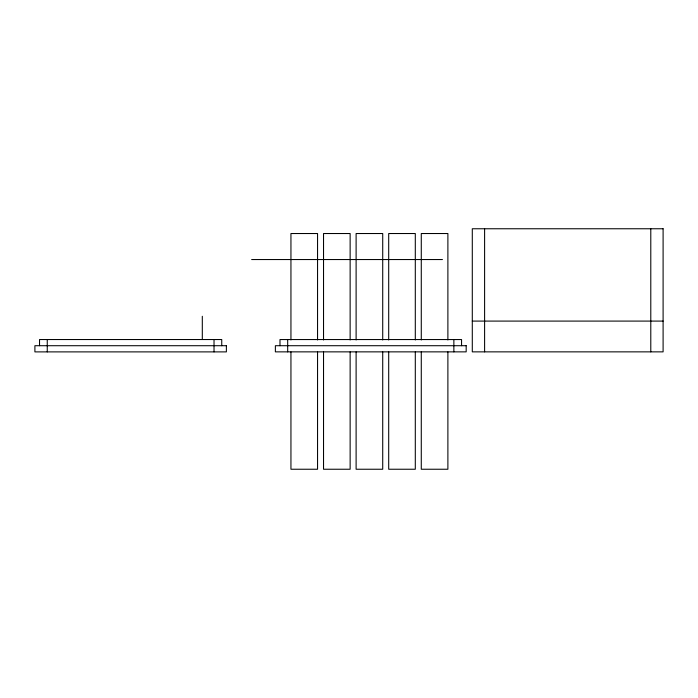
<?xml version="1.0" encoding="UTF-8"?>
<svg xmlns="http://www.w3.org/2000/svg" width="698" height="698" viewBox="0 0 698 698"><rect width="100%" height="100%" fill="white"/><g stroke="black" fill="none" stroke-linecap="round" stroke-linejoin="round"><path stroke-width="1.05" d="M251.646 259.543L442.453 259.543M472.293 321.089L663.1 321.089M650.789 228.761L650.789 351.862M484.604 228.761L484.604 351.862M461.561 345.711L461.561 339.551L279.994 339.551L279.994 345.711M453.866 339.551L453.866 351.862M447.889 339.978L447.889 233.525L421.278 233.525L421.278 339.978M447.889 351.923L447.889 469.239L421.278 469.239L421.278 351.923M415.301 339.978L415.301 233.525L388.699 233.525L388.699 339.978M415.301 351.923L415.301 469.239L388.699 469.239L388.699 351.923M382.722 339.978L382.722 233.525L356.111 233.525L356.111 339.978M382.722 351.923L382.722 469.239L356.111 469.239L356.111 351.923M350.134 339.978L350.134 233.525L323.532 233.525L323.532 339.978M350.134 351.923L350.134 469.239L323.532 469.239L323.532 351.923M317.555 339.978L317.555 233.525L290.944 233.525L290.944 339.978M317.555 351.923L317.555 469.239L290.944 469.239L290.944 351.923M287.681 339.551L287.681 351.862M221.746 345.711L221.746 339.533L39.533 339.533L39.533 345.711M214.024 339.533L214.024 351.888M202.307 316.281L202.307 339.403M47.255 339.533L47.255 351.888M663.1 228.761L472.293 228.761L472.293 351.862L663.1 351.862L663.1 228.761M226.379 345.711L34.9 345.711L34.9 351.888L226.379 351.888L226.379 345.711M466.177 345.711L275.378 345.711L275.378 351.862L466.177 351.862L466.177 345.711"/></g></svg>
